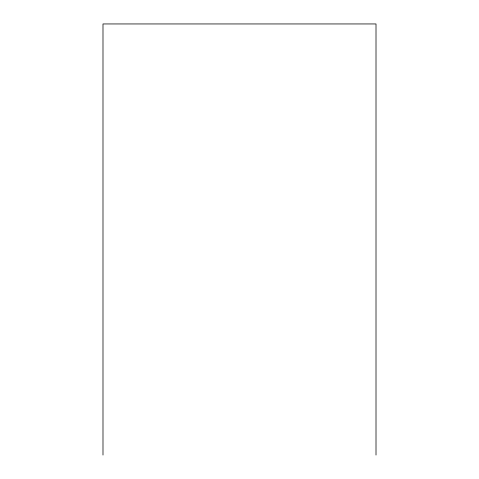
<?xml version="1.0" encoding="UTF-8"?>
<svg xmlns="http://www.w3.org/2000/svg" width="479" height="479" viewBox="0 0 479 479"><rect width="100%" height="100%" fill="white"/><g stroke="black" fill="none" stroke-linecap="round" stroke-linejoin="round"><path stroke-width="0.72" d="M376.009 455.05L376.009 23.95L102.991 23.95L102.991 455.05"/></g></svg>
